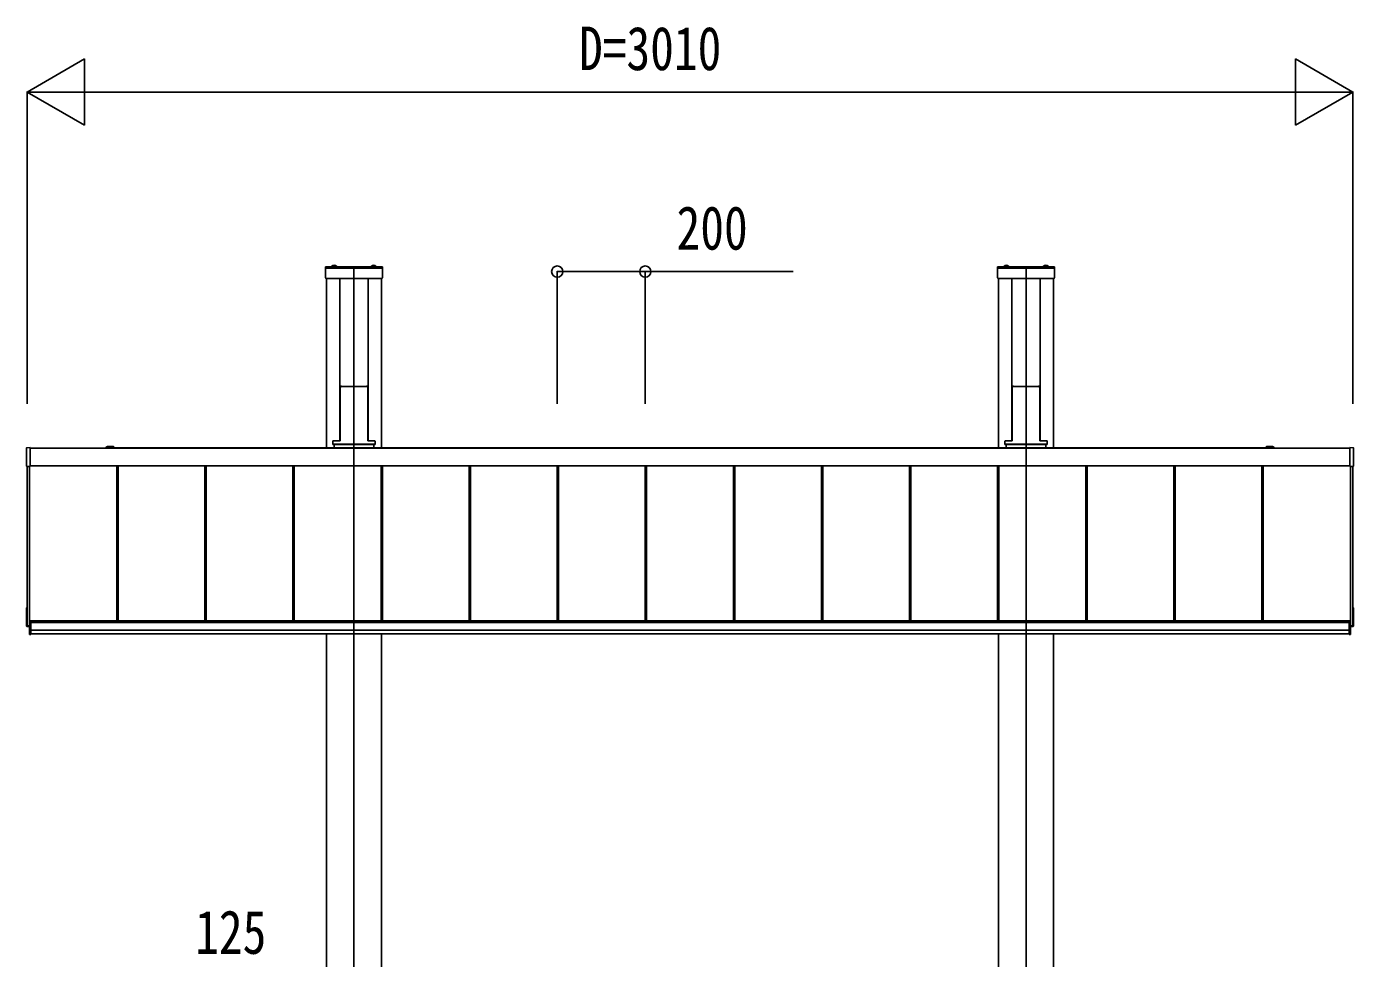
# Model space of a CAD drawing. Units: millimetres, scale not verified. Extents: x -12615 to 12615, y -8910 to 8910.
# Drawn here: x -9747 to -6734, y -2594 to -478 of the extents above; entities that cross this region are included whole.
import ezdxf
from ezdxf.enums import TextEntityAlignment as Align

# ---------------------------------------------------------------- set-up
doc = ezdxf.new("R2010")
doc.units = ezdxf.units.MM
doc.header["$LTSCALE"] = 40
for name, color, linetype in [('0-3_YKK_12', 2, 'Continuous'), ('0-4_YKK_13', 4, 'Continuous'), ('0-5_YKK_A1', 4, 'Continuous'), ('0-6_YKK_D', 6, 'Continuous')]:
    doc.layers.add(name, color=color, linetype=linetype)
doc.styles.add('ＭＳ ゴシック', font='')
doc.styles.get('ＭＳ ゴシック').set_extended_font_data('MS Gothic')

msp = doc.modelspace()

# ---------------------------------------------------------------- linework, layer by layer
at = {"layer": '0-3_YKK_12'}
for p, q in [((-9003.85, -4757.07), (-9003.85, -1027.07)), ((-7477.85, -4757.07), (-7477.85, -1027.07))]:
    msp.add_line(p, q, dxfattribs=at)
at = {"layer": '0-4_YKK_13'}
for p, q in [((-9068.35, -1024.07), (-9068.35, -1048.07)), ((-8939.35, -1024.07), (-9068.35, -1024.07)), ((-9054.75, -1023.53), (-9054.75, -1023.33)), ((-9054.2, -1024.07), (-9043.49, -1024.07)), ((-9054.1, -1024.07), (-9053.75, -1024.07)), ((-9051.22, -1020.75), (-9049.99, -1023.21)), ((-9048.85, -1023.82), (-9049.99, -1023.21)), ((-9048.85, -1023.82), (-9047.7, -1023.21)), ((-9046.47, -1020.75), (-9047.7, -1023.21)), ((-9042.95, -1023.53), (-9042.95, -1023.33)), ((-8964.75, -1023.53), (-8964.75, -1023.33)), ((-8964.2, -1024.07), (-8953.49, -1024.07)), ((-8961.22, -1020.75), (-8959.99, -1023.21)), ((-8958.85, -1023.82), (-8959.99, -1023.21)), ((-8958.85, -1023.82), (-8957.7, -1023.21)), ((-8956.47, -1020.75), (-8957.7, -1023.21)), ((-8952.95, -1023.53), (-8952.95, -1023.33)), ((-8939.35, -1024.07), (-8939.35, -1048.07)), ((-7542.35, -1024.07), (-7542.35, -1048.07)), ((-7413.35, -1024.07), (-7542.35, -1024.07)), ((-7528.75, -1023.53), (-7528.75, -1023.33)), ((-7528.2, -1024.07), (-7517.49, -1024.07)), ((-7528.1, -1024.07), (-7527.75, -1024.07)), ((-7525.22, -1020.75), (-7523.99, -1023.21)), ((-7522.85, -1023.82), (-7523.99, -1023.21)), ((-7522.85, -1023.82), (-7521.7, -1023.21)), ((-7520.47, -1020.75), (-7521.7, -1023.21)), ((-7516.95, -1023.53), (-7516.95, -1023.33)), ((-7438.75, -1023.53), (-7438.75, -1023.33)), ((-7438.2, -1024.07), (-7427.49, -1024.07)), ((-7435.22, -1020.75), (-7433.99, -1023.21)), ((-7432.85, -1023.82), (-7433.99, -1023.21)), ((-7432.85, -1023.82), (-7431.7, -1023.21)), ((-7430.47, -1020.75), (-7431.7, -1023.21)), ((-7426.95, -1023.53), (-7426.95, -1023.33)), ((-7413.35, -1024.07), (-7413.35, -1048.07)), ((-8939.35, -1026.57), (-9068.35, -1026.57)), ((-8939.35, -1027.07), (-9068.35, -1027.07)), ((-8941.35, -1050.07), (-9066.35, -1050.07)), ((-7413.35, -1026.57), (-7542.35, -1026.57)), ((-7413.35, -1027.07), (-7542.35, -1027.07)), ((-7415.35, -1050.07), (-7540.35, -1050.07)), ((-9034.73, -1295.39), (-9035.08, -1300.88)), ((-9034.24, -1294.92), (-9032.2, -1294.92)), ((-9031.89, -1295.24), (-9032.2, -1294.92)), ((-9031.89, -1295.24), (-8975.81, -1295.24)), ((-8975.81, -1295.24), (-8975.5, -1294.92)), ((-8975.5, -1294.92), (-8973.46, -1294.92)), ((-8972.96, -1295.39), (-8972.61, -1300.88)), ((-7508.73, -1295.39), (-7509.08, -1300.88)), ((-7508.24, -1294.92), (-7506.2, -1294.92)), ((-7505.89, -1295.24), (-7506.2, -1294.92)), ((-7505.89, -1295.24), (-7449.81, -1295.24)), ((-7449.81, -1295.24), (-7449.5, -1294.92)), ((-7449.5, -1294.92), (-7447.46, -1294.92)), ((-7446.96, -1295.39), (-7446.61, -1300.88)), ((-9035.1, -1301.23), (-9035.1, -1416.28)), ((-8972.6, -1301.23), (-8972.6, -1416.28)), ((-7509.1, -1301.23), (-7509.1, -1416.28)), ((-7446.6, -1301.23), (-7446.6, -1416.28)), ((-9747.35, -1476.03), (-9747.35, -1435)), ((-9051.72, -1419.54), (-9051.72, -1427.03)), ((-9051.72, -1426.37), (-8955.98, -1426.37)), ((-9051.72, -1427.03), (-8955.98, -1427.03)), ((-9051.22, -1419.04), (-9036.2, -1419.04)), ((-9035.1, -1416.28), (-9035.21, -1418.1)), ((-8972.6, -1416.28), (-8972.48, -1418.1)), ((-8971.49, -1419.04), (-8956.47, -1419.04)), ((-8955.98, -1419.54), (-8955.98, -1427.03)), ((-7525.72, -1419.54), (-7525.72, -1427.03)), ((-7525.72, -1426.37), (-7429.98, -1426.37)), ((-7525.72, -1427.03), (-7429.98, -1427.03)), ((-7525.22, -1419.04), (-7510.2, -1419.04)), ((-7509.1, -1416.28), (-7509.21, -1418.1)), ((-7446.6, -1416.28), (-7446.48, -1418.1)), ((-7445.49, -1419.04), (-7430.47, -1419.04)), ((-7429.98, -1419.54), (-7429.98, -1427.03)), ((-6734.35, -1476.03), (-6734.35, -1435)), ((-9739.35, -1477.3), (-9746.88, -1476.83)), ((-9739.35, -1476.8), (-9739.35, -1477.3)), ((-6742.35, -1476.8), (-6742.35, -1477.3)), ((-6742.35, -1477.3), (-6734.82, -1476.83)), ((-9747.35, -1839.39), (-9747.35, -1798.36)), ((-9746.88, -1797.87), (-9745.85, -1797.8)), ((-6734.82, -1797.87), (-6735.85, -1797.8)), ((-6734.35, -1839.39), (-6734.35, -1798.36)), ((-9740.85, -1827.29), (-9740.85, -1858.57)), ((-9740.85, -1827.29), (-9737.35, -1827.29)), ((-9737.85, -1827.29), (-9737.85, -1858.57)), ((-9737.35, -1827.29), (-9737.35, -1858.57)), ((-6744.35, -1827.29), (-6744.35, -1858.57)), ((-6740.85, -1827.29), (-6744.35, -1827.29)), ((-6743.85, -1827.29), (-6743.85, -1858.57)), ((-6740.85, -1827.29), (-6740.85, -1858.57)), ((-9740.85, -1840.57), (-9746.88, -1840.2)), ((-9737.35, -1849.74), (-9740.85, -1849.74)), ((-9740.85, -1858.57), (-9737.35, -1858.57)), ((-6744.35, -1849.74), (-6740.85, -1849.74)), ((-6740.85, -1858.57), (-6744.35, -1858.57)), ((-6740.85, -1840.57), (-6734.82, -1840.2))]:
    msp.add_line(p, q, dxfattribs=at)
for points in [[(-9746.88, -1434.51), (-9739.35, -1434.05), (-9739.35, -1434.54), (-9739.35, -1476.8)], [(-6734.82, -1434.51), (-6742.35, -1434.05), (-6742.35, -1434.54), (-6742.35, -1476.8)]]:
    msp.add_lwpolyline(points, dxfattribs=at)
for centre, radius, start, end in [((-9054.2, -1023.33), 0.55, 138.43917, 180), ((-9054.2, -1023.53), 0.545, 180, 270), ((-9048.85, -1028.07), 7.7, 41.56083, 138.43917), ((-9043.49, -1023.53), 0.545, 270, 0), ((-9043.5, -1023.33), 0.55, 0, 41.56083), ((-8964.2, -1023.33), 0.55, 138.43917, 180), ((-8964.2, -1023.53), 0.545, 180, 270), ((-8958.85, -1028.07), 7.7, 41.56083, 138.43917), ((-8953.49, -1023.53), 0.545, 270, 0), ((-8953.5, -1023.33), 0.55, 0, 41.56083), ((-7528.2, -1023.33), 0.55, 138.43917, 180), ((-7528.2, -1023.53), 0.545, 180, 270), ((-7522.85, -1028.07), 7.7, 41.56083, 138.43917), ((-7517.49, -1023.53), 0.545, 270, 0), ((-7517.5, -1023.33), 0.55, 0, 41.56083), ((-7438.2, -1023.33), 0.55, 138.43917, 180), ((-7438.2, -1023.53), 0.545, 180, 270), ((-7432.85, -1028.07), 7.7, 41.56083, 138.43917), ((-7427.49, -1023.53), 0.545, 270, 0), ((-7427.5, -1023.33), 0.55, 0, 41.56083), ((-9066.35, -1048.07), 2, 180, 270), ((-8941.35, -1048.07), 2, 270, 0), ((-7540.35, -1048.07), 2, 180, 270), ((-7415.35, -1048.07), 2, 270, 0), ((-9746.85, -1435), 0.497, 93.16944, 179.94772), ((-6734.84, -1435), 0.497, 0.05228, 86.83056), ((-9746.47, -1476.06), 0.873, 177.74142, 242.53793), ((-6735.22, -1476.06), 0.873, 297.46207, 2.25858), ((-9746.85, -1798.36), 0.497, 93.16944, 179.94772), ((-6734.84, -1798.36), 0.497, 0.05228, 86.83056), ((-9746.47, -1839.42), 0.873, 177.74142, 242.53793), ((-6735.22, -1839.42), 0.873, 297.46207, 2.25858)]:
    msp.add_arc(centre, radius, start, end, dxfattribs=at)
for centre, major_axis, ratio, start_param, end_param in [((-9034.24, -1295.42), (0.346, -0.364), 0.996462, 2.3838095, 3.8892836), ((-8973.46, -1295.42), (-0.346, -0.364), 0.996462, 2.3939017, 3.8993758), ((-7508.24, -1295.42), (0.346, -0.364), 0.996462, 2.3838095, 3.8892836), ((-7447.46, -1295.42), (-0.346, -0.364), 0.996462, 2.3939017, 3.8993758), ((-9035.05, -1300.88), (0.031, 0.5), 0.061627, 1.5746234, 2.3600215), ((-8972.64, -1300.88), (-0.031, 0.5), 0.061627, 3.9231638, 4.7085619), ((-7509.05, -1300.88), (0.031, 0.5), 0.061627, 1.5746234, 2.3600215), ((-7446.64, -1300.88), (-0.031, 0.5), 0.061627, 3.9231638, 4.7085619), ((-9051.22, -1419.54), (0.355, -0.355), 0.99628, 2.358058, 3.9251274), ((-9036.21, -1418.04), (0.691, -0.728), 0.996462, 5.5254021, 7.0308762), ((-8971.48, -1418.04), (-0.691, -0.728), 0.996462, 5.5354944, 7.0409685), ((-8956.48, -1419.54), (-0.355, -0.355), 0.99628, 2.358058, 3.9251274), ((-7525.22, -1419.54), (0.355, -0.355), 0.99628, 2.358058, 3.9251274), ((-7510.21, -1418.04), (0.691, -0.728), 0.996462, 5.5254021, 7.0308762), ((-7445.48, -1418.04), (-0.691, -0.728), 0.996462, 5.5354944, 7.0409685), ((-7430.48, -1419.54), (-0.355, -0.355), 0.99628, 2.358058, 3.9251274)]:
    msp.add_ellipse(centre, major_axis=major_axis, ratio=ratio, start_param=start_param, end_param=end_param, dxfattribs=at)
at = {"layer": '0-5_YKK_A1'}
for p, q in [((-9066.35, -1434.6), (-9066.35, -1050.07)), ((-9035.85, -1050.07), (-9035.85, -1418.97)), ((-8971.85, -1050.07), (-8971.85, -1418.97)), ((-8941.35, -1434.6), (-8941.35, -1050.07)), ((-7540.35, -1434.6), (-7540.35, -1050.07)), ((-7509.85, -1050.07), (-7509.85, -1418.97)), ((-7445.85, -1050.07), (-7445.85, -1418.97)), ((-7415.35, -1434.6), (-7415.35, -1050.07)), ((-9035.85, -1393.87), (-9035.1, -1393.87)), ((-8972.6, -1393.87), (-8971.85, -1393.87)), ((-7509.85, -1393.87), (-7509.1, -1393.87)), ((-7446.6, -1393.87), (-7445.85, -1393.87)), ((-9739.35, -1435.58), (-6742.35, -1435.58)), ((-9566.35, -1435.58), (-9566.35, -1434.6)), ((-9563.85, -1432.1), (-9556.3, -1432.1)), ((-9563.85, -1434.9), (-9563.85, -1435.58)), ((-9550.1, -1434.6), (-9563.55, -1434.6)), ((-9555.39, -1432.1), (-9550.1, -1432.1)), ((-9550.1, -1434.6), (-6918.15, -1434.6)), ((-9048.85, -1427.03), (-9048.85, -1434.6)), ((-8958.85, -1427.03), (-8958.85, -1434.6)), ((-7522.85, -1427.03), (-7522.85, -1434.6)), ((-7432.85, -1427.03), (-7432.85, -1434.6)), ((-6926.3, -1432.1), (-6931.6, -1432.1)), ((-6931.6, -1434.6), (-6918.15, -1434.6)), ((-6917.85, -1432.1), (-6925.39, -1432.1)), ((-6917.85, -1434.9), (-6917.85, -1435.58)), ((-6915.35, -1435.58), (-6915.35, -1434.6)), ((-9739.35, -1475.49), (-6742.35, -1475.49)), ((-9739.35, -1475.77), (-6742.35, -1475.77)), ((-9542.35, -1827.68), (-9542.35, -1475.77)), ((-9541.95, -1827.68), (-9541.95, -1475.77)), ((-9539.35, -1827.68), (-9539.35, -1475.77)), ((-9342.35, -1827.68), (-9342.35, -1475.77)), ((-9339.75, -1827.68), (-9339.75, -1475.77)), ((-9339.35, -1827.68), (-9339.35, -1475.77)), ((-9142.35, -1827.68), (-9142.35, -1475.77)), ((-9139.75, -1827.68), (-9139.75, -1475.77)), ((-9139.35, -1827.68), (-9139.35, -1475.77)), ((-8942.35, -1827.68), (-8942.35, -1475.77)), ((-8939.75, -1827.68), (-8939.75, -1475.77)), ((-8939.35, -1827.68), (-8939.35, -1475.77)), ((-8742.35, -1827.68), (-8742.35, -1475.77)), ((-8739.75, -1827.68), (-8739.75, -1475.77)), ((-8739.35, -1827.68), (-8739.35, -1475.77)), ((-8542.35, -1827.68), (-8542.35, -1475.77)), ((-8539.75, -1827.68), (-8539.75, -1475.77)), ((-8539.35, -1827.68), (-8539.35, -1475.77)), ((-8342.35, -1827.68), (-8342.35, -1475.77)), ((-8339.75, -1827.68), (-8339.75, -1475.77)), ((-8339.35, -1827.68), (-8339.35, -1475.77)), ((-8142.35, -1827.68), (-8142.35, -1475.77)), ((-8139.75, -1827.68), (-8139.75, -1475.77)), ((-8139.35, -1827.68), (-8139.35, -1475.77)), ((-7942.35, -1827.68), (-7942.35, -1475.77)), ((-7939.75, -1827.68), (-7939.75, -1475.77)), ((-7939.35, -1827.68), (-7939.35, -1475.77)), ((-7742.35, -1827.68), (-7742.35, -1475.77)), ((-7739.75, -1827.68), (-7739.75, -1475.77)), ((-7739.35, -1827.68), (-7739.35, -1475.77)), ((-7542.35, -1827.68), (-7542.35, -1475.77)), ((-7539.75, -1827.68), (-7539.75, -1475.77)), ((-7539.35, -1827.68), (-7539.35, -1475.77)), ((-7342.35, -1827.68), (-7342.35, -1475.77)), ((-7339.75, -1827.68), (-7339.75, -1475.77)), ((-7339.35, -1827.68), (-7339.35, -1475.77)), ((-7142.35, -1827.68), (-7142.35, -1475.77)), ((-7139.75, -1827.68), (-7139.75, -1475.77)), ((-7139.35, -1827.68), (-7139.35, -1475.77)), ((-6942.35, -1827.68), (-6942.35, -1475.77)), ((-6939.75, -1827.68), (-6939.75, -1475.77)), ((-6939.35, -1827.68), (-6939.35, -1475.77)), ((-9745.85, -1839.01), (-9745.85, -1476.9)), ((-9740.85, -1827.29), (-9740.85, -1477.2)), ((-6740.85, -1827.29), (-6740.85, -1477.2)), ((-6735.85, -1839.01), (-6735.85, -1476.9)), ((-9737.35, -1827.68), (-6744.35, -1827.68)), ((-9737.35, -1831.42), (-6744.35, -1831.42)), ((-9737.35, -1831.42), (-6744.35, -1831.42)), ((-9745.85, -1839.01), (-9740.85, -1839.01)), ((-9737.35, -1848.35), (-6744.35, -1848.35)), ((-9737.35, -1857.07), (-6744.35, -1857.07)), ((-9066.35, -4607.07), (-9066.35, -1857.07)), ((-8941.35, -4607.07), (-8941.35, -1857.07)), ((-7540.35, -4607.07), (-7540.35, -1857.07)), ((-7415.35, -4607.07), (-7415.35, -1857.07)), ((-6735.85, -1839.01), (-6740.85, -1839.01))]:
    msp.add_line(p, q, dxfattribs=at)
for centre, radius, start, end in [((-9563.85, -1434.6), 2.5, 90, 180), ((-9563.55, -1434.9), 0.3, 90, 180), ((-9556.3, -1432.3), 0.2, 23.57818, 90), ((-9555.85, -1432.1), 0.3, 203.57818, 336.42182), ((-9555.39, -1432.3), 0.2, 90, 156.42182), ((-9550.1, -1433.35), 1.25, 270, 90), ((-6931.6, -1433.35), 1.25, 90, 270), ((-6926.3, -1432.3), 0.2, 23.57818, 90), ((-6925.85, -1432.1), 0.3, 203.57818, 336.42182), ((-6925.39, -1432.3), 0.2, 90, 156.42182), ((-6918.15, -1434.9), 0.3, 0, 90), ((-6917.85, -1434.6), 2.5, 0, 90)]:
    msp.add_arc(centre, radius, start, end, dxfattribs=at)
at = {"layer": '0-6_YKK_D'}
for p, q in [((-9745.85, -627.07), (-9615.94, -552.07)), ((-9615.94, -702.07), (-9615.94, -552.07)), ((-6735.85, -627.07), (-6865.75, -552.07)), ((-6865.75, -552.07), (-6865.75, -702.07)), ((-9745.85, -1334.6), (-9745.85, -626.07)), ((-9745.85, -627.07), (-9615.94, -702.07)), ((-9745.85, -627.07), (-9486.04, -627.07)), ((-6885.85, -627.07), (-9595.85, -627.07)), ((-6735.85, -627.07), (-6995.65, -627.07)), ((-6735.85, -627.07), (-6865.75, -702.07)), ((-6735.85, -1334.6), (-6735.85, -626.07)), ((-8542.35, -1334.6), (-8542.35, -1033.6)), ((-8342.35, -1334.6), (-8342.35, -1033.6))]:
    msp.add_line(p, q, dxfattribs=at)
msp.add_lwpolyline([(-8542.35, -1034.6), (-8342.35, -1034.6), (-8006.55, -1034.6)], dxfattribs=at)
for centre in [(-8542.35, -1034.6), (-8342.35, -1034.6)]:
    msp.add_circle(centre, 12.75, dxfattribs=at)

# ---------------------------------------------------------------- texts
at = {"layer": '0-6_YKK_D', "style": 'ＭＳ ゴシック', "width": 0.8}
for s, p in [('D=3010', (-8492.85, -607.07)), ('200', (-8271.35, -1014.6)), ('125', (-9364.48, -2613.24))]:
    msp.add_text(s, height=98.97, dxfattribs=at).set_placement(p, align=Align.BOTTOM_LEFT)

doc.saveas('drawing.dxf')
